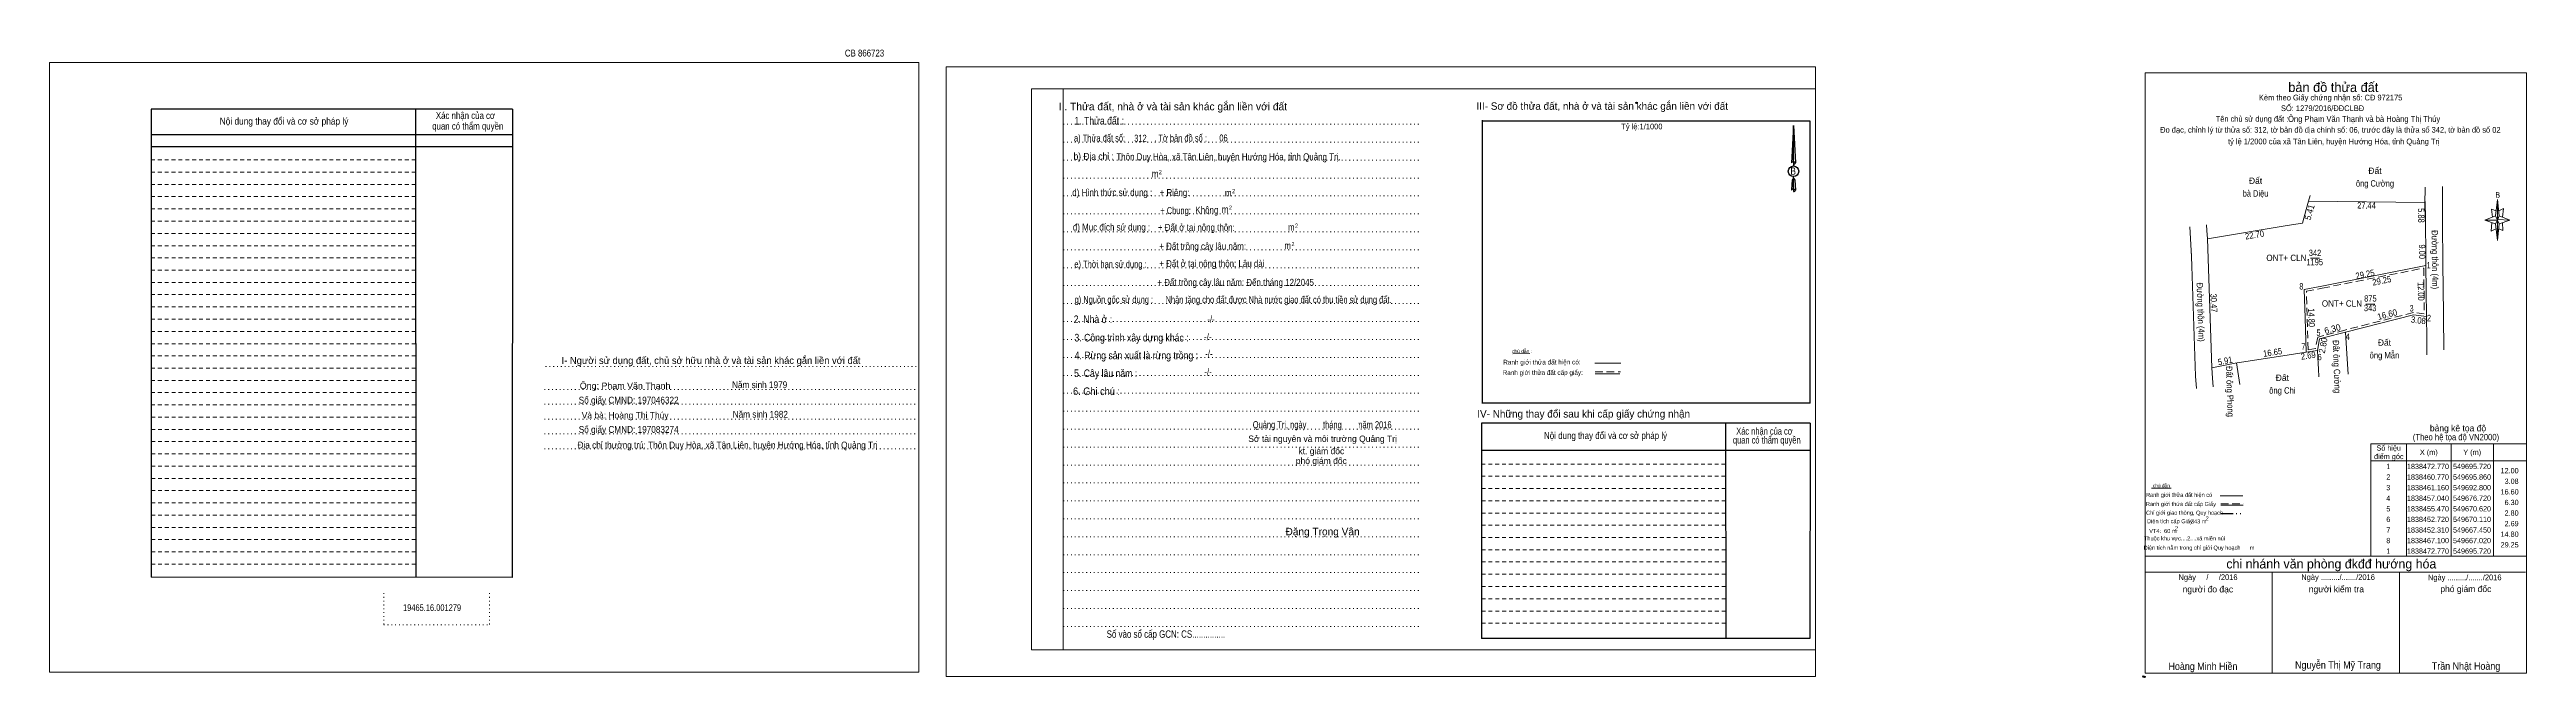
# Model space of a CAD drawing. Header units: metres. Extents: x 549135 to 549719, y 1838375 to 1838524.
import ezdxf
from ezdxf.enums import TextEntityAlignment as Align

# ---------------------------------------------------------------- set-up
doc = ezdxf.new("R2010")
doc.units = ezdxf.units.M
doc.header["$LTSCALE"] = 0.6
doc.header["$PDMODE"] = 32
doc.header["$PDSIZE"] = 0.3
for name, pattern in [('DASH_DOUBLE_DOT', [9.2, 5, -1.2, 0.3, -1.2, 0.3, -1.2]), ('DOTTED', [1.5, 0.3, -1.2]), ('MEDIUM_DASHED', [4.5, 3, -1.5]), ('SHORT_DASHED', [2.7, 1.5, -1.2])]:
    doc.linetypes.add(name, pattern=pattern)
for name, color, linetype, lineweight in [('1', 7, 'DOTTED', 13), ('14', 7, 'Continuous', 13), ('18', 7, 'Continuous', 25), ('2', 7, 'SHORT_DASHED', 13), ('28', 7, 'Continuous', 25), ('55', 7, 'Continuous', 13), ('63', 7, 'Continuous', 13)]:
    doc.layers.add(name, color=color, linetype=linetype, lineweight=lineweight)
for name, color, linetype in [('15', 7, 'Continuous'), ('40', 7, 'Continuous'), ('8', 7, 'Continuous')]:
    doc.layers.add(name, color=color, linetype=linetype)

msp = doc.modelspace()

# ---------------------------------------------------------------- linework, layer by layer
at = {"layer": '1', "linetype": 'Continuous'}
for p, q in [((549366.52, 1838514.54), (549551.62, 1838514.54)), ((549366.52, 1838514.54), (549366.52, 1838382.04)), ((549551.62, 1838514.54), (549551.62, 1838380.92)), ((549366.52, 1838382.04), (549551.62, 1838382.04))]:
    msp.add_line(p, q, dxfattribs=at)
at = {"layer": '1'}
for p, q in [((549374.02, 1838514.54), (549374.02, 1838382.04)), ((549374.02, 1838514.54), (549374.02, 1838382.04)), ((549374.08, 1838506.14), (549458.62, 1838506.14)), ((549374.08, 1838501.9), (549458.62, 1838501.9)), ((549374.08, 1838497.66), (549458.62, 1838497.66)), ((549374.08, 1838493.44), (549458.62, 1838493.44)), ((549374.08, 1838489.2), (549458.62, 1838489.2)), ((549374.08, 1838484.96), (549458.62, 1838484.96)), ((549374.08, 1838480.72), (549458.62, 1838480.72)), ((549374.08, 1838476.5), (549458.62, 1838476.5)), ((549374.08, 1838472.24), (549458.62, 1838472.24)), ((549374.08, 1838468.02), (549458.62, 1838468.02)), ((549374.08, 1838463.78), (549458.62, 1838463.78)), ((549374.08, 1838459.54), (549458.62, 1838459.54)), ((549374.08, 1838455.3), (549458.62, 1838455.3)), ((549374.08, 1838451.08), (549458.62, 1838451.08)), ((549251.86, 1838448.92), (549339.92, 1838448.92)), ((549374.08, 1838446.84), (549458.62, 1838446.84)), ((549251.58, 1838443.52), (549339.62, 1838443.52)), ((549251.58, 1838440.02), (549339.62, 1838440.02)), ((549374.08, 1838442.6), (549458.62, 1838442.6)), ((549374.08, 1838438.36), (549458.62, 1838438.36)), ((549251.58, 1838436.52), (549339.62, 1838436.52)), ((549251.58, 1838433.02), (549339.62, 1838433.02)), ((549374.08, 1838434.12), (549458.62, 1838434.12)), ((549251.58, 1838429.52), (549339.62, 1838429.52)), ((549374.08, 1838429.9), (549458.62, 1838429.9)), ((549374.08, 1838425.66), (549458.62, 1838425.66)), ((549374.08, 1838421.42), (549458.62, 1838421.42)), ((549374.08, 1838417.18), (549458.62, 1838417.18)), ((549374.08, 1838412.96), (549458.62, 1838412.96)), ((549374.08, 1838408.72), (549458.62, 1838408.72)), ((549374.08, 1838404.48), (549458.62, 1838404.48)), ((549374.08, 1838400.24), (549458.62, 1838400.24)), ((549213.64, 1838395.4), (549213.64, 1838387.88)), ((549238.62, 1838395.4), (549238.62, 1838387.88)), ((549374.08, 1838396.02), (549458.62, 1838396.02)), ((549374.08, 1838391.78), (549458.62, 1838391.78)), ((549213.64, 1838387.88), (549238.62, 1838387.88)), ((549374.08, 1838387.54), (549458.62, 1838387.54))]:
    msp.add_line(p, q, dxfattribs=at)
at = {"layer": '1', "linetype": 'Continuous'}
for points in [[(549134.74, 1838376.74), (549339.94, 1838376.74), (549339.94, 1838520.74), (549134.74, 1838520.74)], [(549134.74, 1838520.74), (549339.94, 1838520.74), (549339.94, 1838376.74), (549134.74, 1838376.74)], [(549134.74, 1838376.74), (549339.94, 1838376.74), (549339.94, 1838520.74), (549134.74, 1838520.74)], [(549346.42, 1838375.74), (549551.62, 1838375.74), (549551.62, 1838519.74), (549346.42, 1838519.74)], [(549374.02, 1838514.54), (549551.62, 1838514.54), (549551.62, 1838382.04), (549374.02, 1838382.04)]]:
    msp.add_lwpolyline(points, close=True, dxfattribs=at)
at = {"layer": '14'}
for p, q in [((549712.13, 1838484.51), (549712.63, 1838488.41)), ((549712.13, 1838482.61), (549709.63, 1838483.51)), ((549713.03, 1838482.61), (549712.63, 1838478.71)), ((549713.93, 1838481.01), (549712.93, 1838481.41)), ((549713.03, 1838484.51), (549715.53, 1838483.51)), ((549713.83, 1838482.91), (549713.93, 1838481.01)), ((549630.98, 1838420.19), (549635.58, 1838420.19)), ((549647.13, 1838418.41), (549652.51, 1838418.41)), ((549647.33, 1838416.17), (549652.59, 1838416.17)), ((549629.47, 1838404.17), (549719.47, 1838404.17)), ((549629.47, 1838400.37), (549719.27, 1838400.37)), ((549629.47, 1838400.37), (549719.27, 1838400.37)), ((549629.47, 1838400.37), (549719.27, 1838400.37)), ((549659.47, 1838376.47), (549659.47, 1838400.37)), ((549689.47, 1838376.47), (549689.47, 1838400.37))]:
    msp.add_line(p, q, dxfattribs=at)
at = {"layer": '14', "linetype": 'MEDIUM_DASHED'}
msp.add_line((549647.33, 1838416.49), (549652.77, 1838416.49), dxfattribs=at)
at = {"layer": '14', "linetype": 'DASH_DOUBLE_DOT', "lineweight": 25}
msp.add_line((549647.23, 1838414.21), (549652.47, 1838414.21), dxfattribs=at)
at = {"layer": '14'}
for points in [[(549629.47, 1838518.27), (549719.47, 1838518.27), (549719.47, 1838376.47), (549629.47, 1838376.47)], [(549712.63, 1838488.41), (549713.03, 1838484.51), (549712.63, 1838483.51)], [(549712.63, 1838483.51), (549709.63, 1838483.51), (549712.13, 1838484.51), (549713.03, 1838482.61), (549715.53, 1838483.51), (549712.63, 1838483.61)], [(549712.63, 1838483.51), (549712.63, 1838478.71), (549712.13, 1838482.61)]]:
    msp.add_lwpolyline(points, close=True, dxfattribs=at)
for points in [[(549712.33, 1838485.71), (549711.23, 1838486.11), (549711.43, 1838484.21)], [(549712.93, 1838485.71), (549714.03, 1838486.21), (549713.83, 1838484.21)], [(549712.63, 1838483.51), (549712.13, 1838484.51), (549709.63, 1838483.51)], [(549711.33, 1838482.91), (549711.13, 1838480.91), (549712.23, 1838481.41)], [(549712.63, 1838483.51), (549713.03, 1838482.61), (549715.53, 1838483.51)], [(549719.47, 1838376.47), (549629.47, 1838376.47), (549629.47, 1838400.37)]]:
    msp.add_lwpolyline(points, dxfattribs=at)
for p in [(549629.01, 1838375.69), (549629.41, 1838375.63)]:
    msp.add_point(p, dxfattribs=at)
at = {"layer": '18'}
for p, q in [((549546.42, 1838505.84), (549546.9, 1838497)), ((549546.42, 1838505.84), (549546.9, 1838497)), ((549546.42, 1838505.84), (549546.9, 1838497)), ((549546.04, 1838498.38), (549545.96, 1838497.02)), ((549546.42, 1838497.3), (549546.42, 1838496.96)), ((549546.42, 1838496.96), (549546.42, 1838496.7)), ((549546.42, 1838496.7), (549546.42, 1838496.36)), ((549546.42, 1838496.7), (549546.42, 1838496.36)), ((549546.42, 1838496.7), (549546.42, 1838496.36)), ((549546.9, 1838497), (549546.9, 1838497.02)), ((549546.42, 1838493.38), (549546.42, 1838493.78)), ((549546.42, 1838493.38), (549546.42, 1838493.78)), ((549546.42, 1838493.38), (549546.42, 1838493.78)), ((549546.42, 1838493.38), (549546.78, 1838492.9)), ((549546.42, 1838493.38), (549546.78, 1838492.9)), ((549546.42, 1838493.38), (549546.78, 1838492.9)), ((549546.42, 1838490.88), (549546.42, 1838490.54)), ((549546.42, 1838490.54), (549546.42, 1838490.28)), ((549546.78, 1838492.9), (549546.9, 1838490.58)), ((549546.78, 1838492.9), (549546.9, 1838490.58)), ((549546.78, 1838492.9), (549546.9, 1838490.58)), ((549546.9, 1838490.58), (549546.9, 1838490.6))]:
    msp.add_line(p, q, dxfattribs=at)
at = {"layer": '18', "lineweight": 13}
for p, q in [((549695.79, 1838466.89), (549695.86, 1838460.77)), ((549695.86, 1838460.77), (549692.8, 1838461.16))]:
    msp.add_line(p, q, dxfattribs=at)
at = {"layer": '18'}
for points in [[(549546.42, 1838497.3), (549546.42, 1838505.84), (549546.04, 1838498.38)], [(549546.42, 1838490.88), (549546.42, 1838493.38), (549546.1, 1838492.9), (549546.04, 1838491.96), (549545.96, 1838490.6)]]:
    msp.add_lwpolyline(points, dxfattribs=at)
for centre, start_param, end_param in [((549546.439, 1838496.9732), 1.57079633, 3.07445202), ((549546.439, 1838496.9732), 0.06714063, 1.57079633), ((549546.439, 1838496.9732), 4.71238898, 6.28318531), ((549546.439, 1838490.5527), 2.49106941, 3.07427841), ((549546.439, 1838490.5527), 1.57079633, 2.49106941), ((549546.439, 1838490.5527), 0.06714063, 1.57079633), ((549546.439, 1838490.5527), 4.71238898, 6.28318531)]:
    msp.add_ellipse(centre, major_axis=(0.4535, 0), ratio=0.655448, start_param=start_param, end_param=end_param, dxfattribs=at)
msp.add_ellipse((549546.4386, 1838495.0347), major_axis=(0, 1.258), ratio=0.983453, dxfattribs=at)
at = {"layer": '2', "linetype": 'Continuous', "lineweight": 25}
for p, q in [((549244, 1838509.7), (549158.74, 1838509.7)), ((549158.74, 1838509.7), (549158.74, 1838399.18)), ((549221.16, 1838509.7), (549221.2, 1838399.1)), ((549244, 1838503.66), (549158.84, 1838503.66)), ((549244, 1838500.78), (549158.84, 1838500.78))]:
    msp.add_line(p, q, dxfattribs=at)
at = {"layer": '2'}
for p, q in [((549221.16, 1838497.72), (549158.72, 1838497.72)), ((549221.16, 1838494.82), (549158.72, 1838494.82)), ((549221.16, 1838494.82), (549158.74, 1838494.82)), ((549221.16, 1838491.92), (549158.74, 1838491.92)), ((549221.16, 1838489.04), (549158.74, 1838489.04)), ((549221.16, 1838486.14), (549158.74, 1838486.14)), ((549221.16, 1838483.24), (549158.74, 1838483.24)), ((549221.16, 1838480.36), (549158.74, 1838480.36)), ((549221.18, 1838477.46), (549158.74, 1838477.46)), ((549221.18, 1838474.58), (549158.74, 1838474.58)), ((549221.18, 1838471.68), (549158.74, 1838471.68)), ((549221.18, 1838468.78), (549158.74, 1838468.78)), ((549221.18, 1838465.9), (549158.74, 1838465.9)), ((549221.18, 1838463), (549158.74, 1838463)), ((549221.18, 1838460.1), (549158.74, 1838460.1)), ((549221.18, 1838457.22), (549158.74, 1838457.22)), ((549221.18, 1838454.32), (549158.74, 1838454.32)), ((549221.18, 1838451.44), (549158.74, 1838451.44)), ((549221.18, 1838448.54), (549158.74, 1838448.54)), ((549221.18, 1838445.64), (549158.74, 1838445.64)), ((549221.18, 1838442.76), (549158.74, 1838442.76)), ((549221.18, 1838439.86), (549158.74, 1838439.86)), ((549221.2, 1838436.96), (549158.74, 1838436.96)), ((549221.2, 1838434.08), (549158.74, 1838434.08)), ((549221.2, 1838431.18), (549158.74, 1838431.18)), ((549221.2, 1838428.28), (549158.74, 1838428.28)), ((549221.2, 1838425.4), (549158.74, 1838425.4)), ((549221.2, 1838422.5), (549158.74, 1838422.5)), ((549530.38, 1838423), (549472.82, 1838423)), ((549221.2, 1838419.62), (549158.74, 1838419.62)), ((549221.2, 1838416.72), (549158.74, 1838416.72)), ((549530.4, 1838420.12), (549472.82, 1838420.12)), ((549530.4, 1838417.22), (549472.82, 1838417.22)), ((549221.2, 1838413.82), (549158.74, 1838413.82)), ((549221.2, 1838410.94), (549158.74, 1838410.94)), ((549530.4, 1838414.32), (549472.82, 1838414.32)), ((549530.4, 1838411.44), (549472.82, 1838411.44)), ((549221.2, 1838408.04), (549158.74, 1838408.04)), ((549221.2, 1838405.14), (549158.74, 1838405.14)), ((549530.4, 1838408.54), (549472.82, 1838408.54)), ((549530.4, 1838405.64), (549472.82, 1838405.64)), ((549221.2, 1838402.26), (549158.74, 1838402.26)), ((549530.42, 1838402.76), (549472.82, 1838402.76)), ((549530.42, 1838399.86), (549472.82, 1838399.86)), ((549530.42, 1838396.98), (549472.82, 1838396.98)), ((549530.42, 1838394.08), (549472.82, 1838394.08)), ((549530.42, 1838391.18), (549472.82, 1838391.18)), ((549530.44, 1838388.3), (549472.82, 1838388.3))]:
    msp.add_line(p, q, dxfattribs=at)
at = {"layer": '2', "linetype": 'Continuous', "lineweight": 25}
msp.add_lwpolyline([(549244, 1838509.7), (549243.96, 1838399.06), (549158.74, 1838399.18)], dxfattribs=at)
at = {"layer": '28'}
for p, q in [((549472.96, 1838507.1), (549472.96, 1838440.46)), ((549550.4, 1838440.24), (549472.88, 1838440.24)), ((549530.38, 1838435.54), (549530.44, 1838384.66)), ((549550.34, 1838435.54), (549550.3, 1838384.66)), ((549550.32, 1838429.08), (549472.82, 1838429.08)), ((549550.3, 1838384.66), (549472.82, 1838384.66))]:
    msp.add_line(p, q, dxfattribs=at)
at = {"layer": '28', "linetype": 'SHORT_DASHED', "lineweight": 13}
msp.add_line((549530.38, 1838425.9), (549472.82, 1838425.9), dxfattribs=at)
at = {"layer": '28'}
for points in [[(549550.4, 1838440.24), (549550.4, 1838506.88), (549472.88, 1838506.88)], [(549550.34, 1838435.54), (549472.82, 1838435.54), (549472.82, 1838384.66)]]:
    msp.add_lwpolyline(points, dxfattribs=at)
msp.add_point((549509.36, 1838511.2), dxfattribs=at)
at = {"layer": '55'}
for p, q in [((549480.18, 1838451.94), (549484.22, 1838452)), ((549499.56, 1838449.68), (549505.66, 1838449.68)), ((549499.62, 1838447.2), (549505.48, 1838447.2)), ((549499.62, 1838447.2), (549505.48, 1838447.2))]:
    msp.add_line(p, q, dxfattribs=at)
at = {"layer": '55', "linetype": 'MEDIUM_DASHED'}
msp.add_line((549499.62, 1838447.64), (549505.62, 1838447.64), dxfattribs=at)
at = {"layer": '63'}
for p, q in [((549699.63, 1838491.41), (549699.63, 1838489.34)), ((549668.05, 1838488.01), (549668.44, 1838489.35)), ((549695.49, 1838487.65), (549668.05, 1838488.01)), ((549699.63, 1838489.34), (549699.62, 1838483.7)), ((549639.98, 1838481.95), (549640.43, 1838474.9)), ((549662.99, 1838482.21), (549644.17, 1838479.07)), ((549645.2, 1838448.62), (549644.17, 1838479.07)), ((549666.56, 1838482.81), (549662.99, 1838482.21)), ((549695.62, 1838481.77), (549695.68, 1838476.53)), ((549699.62, 1838483.7), (549699.62, 1838481.82)), ((549640.34, 1838476.39), (549640.43, 1838474.9)), ((549640.43, 1838474.9), (549640.51, 1838472.63)), ((549670.6, 1838474.52), (549668.46, 1838474.52)), ((549641.34, 1838446.64), (549640.51, 1838472.63)), ((549667.02, 1838467.1), (549671.15, 1838467.92)), ((549671.15, 1838467.92), (549695.72, 1838472.77)), ((549695.72, 1838472.77), (549695.79, 1838466.89)), ((549699.72, 1838472.82), (549699.78, 1838467.79)), ((549699.78, 1838467.79), (549699.86, 1838460.82)), ((549667.02, 1838467.1), (549667.21, 1838460.46)), ((549683.68, 1838463.68), (549681.54, 1838463.68)), ((549695.79, 1838466.89), (549695.86, 1838460.77)), ((549667.21, 1838460.46), (549667.45, 1838452.31)), ((549670.62, 1838455.47), (549670.11, 1838452.72)), ((549670.62, 1838455.47), (549671.79, 1838455.77)), ((549671.79, 1838455.77), (549676.72, 1838457.04)), ((549676.72, 1838457.04), (549677.05, 1838451.89)), ((549676.72, 1838457.04), (549677.05, 1838451.89)), ((549695.86, 1838460.77), (549695.92, 1838455.69)), ((549695.92, 1838455.69), (549695.96, 1838451.68)), ((549699.86, 1838460.82), (549699.95, 1838452.85)), ((549650.69, 1838449.72), (549645.2, 1838448.62)), ((549664.48, 1838451.85), (549650.69, 1838449.72)), ((549650.99, 1838449.78), (549651.5, 1838446.73)), ((549667.45, 1838452.31), (549664.48, 1838451.85)), ((549667.45, 1838452.31), (549670.11, 1838452.72)), ((549670.3, 1838449.57), (549670.11, 1838452.72)), ((549670.3, 1838449.57), (549670.11, 1838452.72)), ((549677.05, 1838451.89), (549677.35, 1838447.1)), ((549677.05, 1838451.89), (549677.35, 1838447.1)), ((549641.34, 1838446.64), (549641.54, 1838443.73)), ((549651.5, 1838446.73), (549651.84, 1838444.7)), ((549682.77, 1838426.67), (549719.47, 1838426.67)), ((549691.17, 1838430.67), (549691.17, 1838404.17)), ((549701.67, 1838430.67), (549701.67, 1838404.17)), ((549711.67, 1838430.67), (549711.67, 1838404.17))]:
    msp.add_line(p, q, dxfattribs=at)
for points in [[(549695.52, 1838491.32), (549695.52, 1838490.9), (549695.49, 1838487.65)], [(549668.05, 1838488.01), (549667.48, 1838486.01), (549666.56, 1838482.81)], [(549667.48, 1838486.01), (549668.05, 1838488.01), (549695.49, 1838487.65), (549695.57, 1838483.81)], [(549695.55, 1838487.91), (549695.6, 1838483.81), (549695.62, 1838481.77)], [(549643.96, 1838482.42), (549644.05, 1838481.05), (549644.17, 1838479.07)], [(549644.17, 1838479.07), (549662.99, 1838482.21), (549666.56, 1838482.81)], [(549644.17, 1838479.07), (549662.99, 1838482.21), (549666.56, 1838482.81)], [(549644.17, 1838479.07), (549662.99, 1838482.21), (549666.56, 1838482.81)], [(549699.62, 1838481.81), (549699.7, 1838474.27), (549699.72, 1838472.81)], [(549695.7, 1838475), (549695.72, 1838472.77), (549671.15, 1838467.92)], [(549695.68, 1838476.53), (549695.7, 1838475), (549695.72, 1838472.77)], [(549670.62, 1838455.47), (549671.79, 1838455.77), (549676.72, 1838457.04)], [(549695.86, 1838460.77), (549692.8, 1838461.16), (549676.72, 1838457.04)], [(549645.53, 1838444.1), (549645.38, 1838446.21), (549645.21, 1838448.62)], [(549670.48, 1838446.46), (549670.37, 1838448.35), (549670.3, 1838449.57)], [(549670.48, 1838446.46), (549670.37, 1838448.35), (549670.3, 1838449.57)]]:
    msp.add_lwpolyline(points, dxfattribs=at)
at = {"layer": '63', "linetype": 'MEDIUM_DASHED'}
for points in [[(549671.67, 1838456.25), (549670.19, 1838455.88), (549669.68, 1838453.16), (549667.93, 1838452.89), (549667.53, 1838466.69), (549671.25, 1838467.43)], [(549671.25, 1838467.43), (549695.23, 1838472.16), (549695.35, 1838461.34), (549692.77, 1838461.67), (549676.6, 1838457.52), (549671.67, 1838456.25)]]:
    msp.add_lwpolyline(points, dxfattribs=at)
at = {"layer": '63'}
msp.add_lwpolyline([(549682.77, 1838430.67), (549719.47, 1838430.67), (549719.47, 1838404.17), (549682.77, 1838404.17)], close=True, dxfattribs=at)

# ---------------------------------------------------------------- texts
at = {"layer": '14'}
for s, height, p in [('bản đồ thửa đất', 2.25, (549673.875, 1838513.75)), ('bảng kê tọa độ', 1.5, (549703.31, 1838433.61)), ('chi nhánh văn phòng đkđđ hướng hóa', 2.187, (549673.405, 1838401.23)), ('người đo đạc', 1.5, (549644.255, 1838395.57)), ('người kiểm tra', 1.5, (549674.605, 1838395.59)), ('phó giám đốc', 1.5, (549705.16, 1838395.65))]:
    msp.add_text(s, height=height, dxfattribs=at).set_placement(p, align=Align.CENTER)
for s, height, width, p in [('Tên chủ sử dụng đất :', 1.35, 0.85, (549654.685, 1838506.73)), ('Kèm theo Giấy chứng nhận số: CĐ 972175', 1.35, 0.9, (549673.245, 1838511.77)), ('SỐ: 1279/2016/ĐĐCLBĐ', 1.35, 0.9, (549671.33, 1838509.25)), ('Đo đạc, chỉnh lý từ thửa số: 312, tờ bản đồ địa chính số: 06, trước đây là thửa số 342, tờ bản đồ số 02', 1.35, 0.9, (549673.18, 1838504.15)), (' tỷ lệ 1/2000 của xã Tân Liên, huyện Hướng Hóa, tỉnh Quảng Trị', 1.35, 0.9, (549673.75, 1838501.41)), ('B', 1.378, 0.75, (549712.68, 1838488.77)), ('(Theo hệ tọa độ VN2000)', 1.5, 0.9, (549702.83, 1838431.51)), ('chú dẫn', 0.8, 1.05, (549633.28, 1838420.39)), ('Ranh giới thửa đất cấp Giấy', 0.96, 0.9, (549637.91, 1838415.99)), ('Ranh giới thửa đất hiện có ', 0.96, 0.9, (549637.655, 1838418.13)), ('Chỉ giới giao thông, Quy hoạch', 0.96, 0.9, (549638.76, 1838413.91)), ('Thuộc khu vực....2....xã miền núi', 0.96, 0.9, (549638.74, 1838407.85)), ('Diện tích cấp Giấy: ', 0.96, 0.9, (549635.665, 1838411.91)), (' VT4:  60 m ', 0.96, 0.9, (549633.64, 1838409.61)), ('2', 0.96, 0.8, (549636.85, 1838410.21)), ('343 m ', 0.96, 0.85, (549642.28, 1838411.87)), ('2', 0.96, 0.8, (549644.1, 1838412.57)), ('2', 0.96, 0.8, (549644.1, 1838412.57)), ('Diện tích nằm trong chỉ giới Quy hoạch      m', 0.96, 0.9, (549642.175, 1838405.65)), ('Ngày     /     /2016', 1.35, 0.9, (549644.295, 1838398.49)), ('Ngày ........./......./2016', 1.35, 0.9, (549675, 1838398.51)), ('Ngày ........./......./2016', 1.35, 0.9, (549704.9, 1838398.45)), ('Nguyễn Thị Mỹ Trang', 1.75, 0.9, (549674.97, 1838377.57)), ('Hoàng Minh Hiền', 1.75, 0.9, (549643.1, 1838377.25)), ('Trần Nhật Hoàng', 1.75, 0.9, (549705.205, 1838377.31))]:
    msp.add_text(s, height=height, dxfattribs=dict(at, width=width)).set_placement(p, align=Align.CENTER)
at = {"layer": '14', "width": 0.9}
msp.add_text('Ông Phạm Văn Thạnh và bà Hoàng Thị Thúy', height=1.44, dxfattribs=at).set_placement((549663.19, 1838506.69))
at = {"layer": '15'}
for s, width, p in [('1', 0.65, (549696.375, 1838472.11)), ('8', 0.75, (549666.335, 1838467.11)), ('3', 0.75, (549692.35, 1838461.93)), ('5', 0.75, (549670.37, 1838456.17)), ('4', 0.8, (549677.28, 1838455.21)), ('2', 0.8, (549696.465, 1838459.63)), ('7', 0.75, (549666.815, 1838452.91)), ('6', 0.8, (549670.655, 1838450.41))]:
    msp.add_text(s, height=1.5, dxfattribs=dict(at, width=width)).set_placement(p, align=Align.CENTER)
at = {"layer": '18'}
for s, height, p in [('II. Thửa đất, nhà ở và tài sản khác gắn liền với đất', 1.8, (549399.94, 1838509.44)), ('Sở tài nguyên và môi trường Quảng Trị', 1.5, (549435.275, 1838431.12)), ('phó giám đốc', 1.5, (549434.97, 1838425.9)), ('kt. giám đốc', 1.5, (549434.975, 1838428.22)), ('Đặng Trọng Vân', 1.782, (549435.265, 1838409.06))]:
    msp.add_text(s, height=height, dxfattribs=at).set_placement(p, align=Align.CENTER)
for s, height, width, p in [('1. Thửa đất :', 1.8, 0.85, (549382.525, 1838506.08)), ('a) Thửa đất số:              , Tờ bản đồ số : ', 1.65, 0.8, (549392.515, 1838502.06)), ('06', 1.65, 0.8, (549411.88, 1838502.08)), ('b) Địa chỉ : ', 1.65, 0.9, (549381.51, 1838497.74)), (' Thôn Duy Hòa, xã Tân Liên, huyện Hướng Hóa, tỉnh Quảng Trị.', 1.65, 0.85, (549412.8, 1838497.64)), ('d) Hình thức sử dụng :', 1.65, 0.85, (549385.615, 1838489.22)), (' m', 1.65, 0.85, (549395.475, 1838493.64)), ('2', 1, 0.75, (549396.965, 1838494.34)), ('+ Riêng: ', 1.65, 0.85, (549400.585, 1838489.18)), ('2', 1, 0.75, (549414.245, 1838489.84)), ('B', 1.728, 0.85, (549546.365, 1838494.22)), ('       + Chung:', 1.65, 0.8, (549398.855, 1838484.94)), ('Không', 1.65, 0.85, (549407.955, 1838485.06)), (' m', 1.65, 0.85, (549411.995, 1838485.22)), (' m', 1.65, 0.85, (549412.735, 1838489.12)), ('2', 1, 0.75, (549413.505, 1838485.94)), ('đ) Mục đích sử dụng :', 1.65, 0.85, (549385.445, 1838481.04)), ('+ Đất ở tại nông thôn:', 1.65, 0.85, (549405.475, 1838480.96)), (' m', 1.65, 0.85, (549427.615, 1838481)), ('2', 1, 0.75, (549429.125, 1838481.7)), ('e) Thời hạn sử dụng :', 1.65, 0.8, (549385.2, 1838472.28)), ('+ Đất ở tại nông thôn: Lâu dài', 1.65, 0.85, (549409.14, 1838472.42)), ('+ Đất trồng cây lâu năm:', 1.65, 0.85, (549406.96, 1838476.52)), (' m', 1.65, 0.85, (549426.775, 1838476.66)), ('2', 1, 0.75, (549428.285, 1838477.36)), ('+ Đất trồng cây lâu năm: Đến tháng 12/2045', 1.65, 0.85, (549414.745, 1838467.98)), ('g) Nguồn gốc sử dụng :', 1.65, 0.8, (549385.995, 1838463.92)), ('Nhận tặng cho đất được Nhà nước giao đất có thu tiền sử dụng đất.', 1.65, 0.8, (549424.88, 1838463.9)), ('2. Nhà ở :', 1.8, 0.85, (549381.055, 1838459.18)), ('3. Công trình xây dựng khác :', 1.8, 0.85, (549390.17, 1838454.84)), ('4. Rừng sản xuất là rừng trồng :', 1.8, 0.85, (549391.305, 1838450.64)), ('6. Ghi chú :', 1.8, 0.9, (549381.895, 1838442.18)), ('5. Cây lâu năm :', 1.8, 0.85, (549384.055, 1838446.44)), ('Quảng Trị, ngày        tháng        năm 2016', 1.65, 0.8, (549435.17, 1838434.36)), ('19465.16.001279', 1.55, 0.85, (549225.04, 1838391.2)), ('Số vào sổ cấp GCN: CS...............', 1.75, 0.8, (549398.29, 1838384.86))]:
    msp.add_text(s, height=height, dxfattribs=dict(at, width=width)).set_placement(p, align=Align.CENTER)
at = {"layer": '2'}
for s, height, width, p in [('Xác nhận của cơ', 1.63, 0.85, (549232.935, 1838507.4)), ('Xác nhận của cơ', 1.63, 0.85, (549232.935, 1838507.4)), ('Nội dung thay đổi và cơ sở pháp lý', 1.63, 0.9, (549190.1, 1838506.06)), ('Nội dung thay đổi và cơ sở pháp lý', 1.63, 0.9, (549190.1, 1838506.06)), (' quan có thẩm quyền', 1.63, 0.85, (549233.21, 1838504.9)), (' quan có thẩm quyền', 1.63, 0.85, (549233.21, 1838504.9)), ('Tỷ lệ:1/1000', 1.35, 0.9, (549510.65, 1838504.94))]:
    msp.add_text(s, height=height, dxfattribs=dict(at, width=width)).set_placement(p, align=Align.CENTER)
at = {"layer": '28'}
for s, height, p in [('III- Sơ đồ thửa đất, nhà ở và tài sản khác gắn liền với đất', 1.75, (549501.285, 1838509.56)), ('I- Người sử dụng đất, chủ sở hữu nhà ở và tài sản khác gắn liền với đất', 1.653, (549290.91, 1838449.54)), ('Và bà: Hoàng Thị Thúy', 1.49, (549270.62, 1838436.67)), ('IV- Những thay đổi sau khi cấp giấy chứng nhận', 1.75, (549496.905, 1838436.88))]:
    msp.add_text(s, height=height, dxfattribs=at).set_placement(p, align=Align.CENTER)
for s, height, width, p in [('-/-', 1.65, 0.85, (549408.175, 1838455.1)), ('-/-', 1.65, 0.85, (549408.935, 1838459.28)), ('-/-', 1.65, 0.85, (549408.435, 1838451.14)), ('Ông: Phạm Văn Thạnh', 1.49, 1.05, (549270.615, 1838443.64)), ('Năm sinh 1979', 1.61, 0.9, (549302.375, 1838443.82)), ('-/-', 1.65, 0.85, (549408.235, 1838446.82)), ('Số giấy CMND: 197046322', 1.61, 0.9, (549271.46, 1838440.18)), ('Năm sinh 1982', 1.61, 0.9, (549302.535, 1838436.84)), ('Số giấy CMND: 197083274', 1.61, 0.9, (549271.465, 1838433.26)), ('Nội dung thay đổi và cơ sở pháp lý', 1.65, 0.85, (549502.07, 1838431.8)), (' quan có thẩm quyền', 1.65, 0.8, (549539.885, 1838430.74)), ('Xác nhận của cơ', 1.65, 0.8, (549539.58, 1838432.84)), ('Địa chỉ thường trú: Thôn Duy Hòa, xã Tân Liên, huyện Hướng Hóa, tỉnh Quảng Trị', 1.61, 0.9, (549294.8, 1838429.58))]:
    msp.add_text(s, height=height, dxfattribs=dict(at, width=width)).set_placement(p, align=Align.CENTER)
at = {"layer": '40', "width": 0.85}
msp.add_text('CB 866723', height=1.63, dxfattribs=at).set_placement((549327.135, 1838522.14), align=Align.CENTER)
at = {"layer": '55', "width": 0.8}
for s, height, p in [('Ranh giới thửa đất hiện có:', 1.128, (549487.0487, 1838449.3975)), ('Ranh giới thửa đất cấp giấy:', 1.123, (549487.2487, 1838446.9381))]:
    msp.add_text(s, height=height, rotation=0.135, dxfattribs=at).set_placement(p, align=Align.CENTER)
at = {"layer": '55'}
msp.add_text('chú dẫn :', height=0.8281, rotation=359.974, dxfattribs=at).set_placement((549482.3398, 1838452.1389), align=Align.CENTER)
at = {"layer": '63'}
for s, height, width, p in [('bà Diệu', 1.5, 0.85, (549655.52, 1838489.05)), ('ông Cường', 1.5, 0.85, (549683.71, 1838491.42)), ('ONT+ CLN', 1.5, 0.95, (549662.8, 1838473.84)), ('1195', 1.5, 0.85, (549669.485, 1838472.84)), ('342', 1.5, 0.85, (549669.55, 1838475.02)), ('ONT+ CLN', 1.5, 0.95, (549675.91, 1838463.07)), ('343', 1.5, 0.85, (549682.565, 1838462)), ('875', 1.5, 0.85, (549682.625, 1838464.26)), ('ông Mẫn', 1.5, 0.9, (549685.95, 1838450.83)), ('ông Chi', 1.5, 0.9, (549661.84, 1838442.52)), ('điểm góc', 1.25, 0.9, (549686.97, 1838427.05)), ('Số hiệu', 1.25, 0.85, (549686.96, 1838429.05)), ('X (m)', 1.25, 0.95, (549696.42, 1838428.05)), ('Y (m)', 1.25, 0.95, (549706.665, 1838428.05)), (' 3', 1.25, 0.8, (549686.615, 1838419.7)), (' 2', 1.25, 0.85, (549686.625, 1838422.2)), (' 1', 1.25, 0.75, (549686.62, 1838424.7)), ('1838472.770', 1.25, 0.85, (549696.22, 1838424.7)), ('1838460.770', 1.25, 0.85, (549696.22, 1838422.2)), ('1838461.160', 1.25, 0.85, (549696.22, 1838419.7)), ('549695.720', 1.25, 0.85, (549706.62, 1838424.7)), ('549695.860', 1.25, 0.85, (549706.62, 1838422.2)), ('549692.800', 1.25, 0.85, (549706.62, 1838419.7)), (' 4', 1.25, 0.85, (549686.62, 1838417.2)), (' 5', 1.25, 0.8, (549686.625, 1838414.7)), ('1838457.040', 1.25, 0.85, (549696.22, 1838417.2)), ('1838455.470', 1.25, 0.85, (549696.22, 1838414.7)), ('549676.720', 1.25, 0.85, (549706.62, 1838417.2)), ('549670.620', 1.25, 0.85, (549706.62, 1838414.7)), (' 6', 1.25, 0.85, (549686.625, 1838412.2)), (' 7', 1.25, 0.8, (549686.625, 1838409.7)), ('1838452.720', 1.25, 0.85, (549696.22, 1838412.2)), ('1838452.310', 1.25, 0.85, (549696.22, 1838409.7)), ('549670.110', 1.25, 0.85, (549706.62, 1838412.2)), ('549667.450', 1.25, 0.85, (549706.62, 1838409.7)), (' 8', 1.25, 0.8, (549686.625, 1838407.2)), (' 1', 1.25, 0.75, (549686.62, 1838404.7)), ('1838467.100', 1.25, 0.85, (549696.22, 1838407.2)), ('1838472.770', 1.25, 0.85, (549696.22, 1838404.7)), ('549667.020', 1.25, 0.85, (549706.62, 1838407.2)), ('549695.720', 1.25, 0.85, (549706.62, 1838404.7))]:
    msp.add_text(s, height=height, dxfattribs=dict(at, width=width)).set_placement(p, align=Align.CENTER)
for p in [(549655.52, 1838492.05), (549683.71, 1838494.42), (549685.95, 1838453.83), (549661.84, 1838445.52)]:
    msp.add_text('Đất', height=1.5, dxfattribs=at).set_placement(p, align=Align.CENTER)
for s, rotation, width, p in [('5.41', 74.011, 0.95, (549668.991, 1838485.1584)), ('27.44', 359.248, 0.85, (549681.7052, 1838486.2213)), ('5.88', 271.267, 0.85, (549693.8771, 1838484.5816)), ('22.70', 9.483, 0.9, (549655.4064, 1838479.2703)), ('Đường thôn (4m)', 270.637, 0.9, (549697.1452, 1838474.1583)), ('9.00', 270.637, 0.85, (549694.1089, 1838476.0333)), ('Đường thôn (4m)', 271.829, 0.9, (549641.8267, 1838461.7339)), ('29.25', 11.175, 0.9, (549681.5146, 1838469.9754)), ('29.25', 11.175, 0.9, (549685.4646, 1838468.4554)), ('12.00', 270.668, 0.85, (549693.8355, 1838466.6637)), ('30.47', 271.937, 0.85, (549644.9237, 1838463.9004)), ('14.80', 271.665, 0.85, (549667.9839, 1838460.4418)), ('16.60', 14.371, 0.95, (549686.7938, 1838460.4877)), ('2.80', 79.494, 0.95, (549672.1935, 1838453.7683)), ('3.08', 352.737, 0.9, (549693.8652, 1838459.1076)), ('5.91', 11.329, 0.9, (549648.4827, 1838449.5251)), ('16.65', 8.738, 0.9, (549659.6411, 1838451.5245)), ('2.69', 8.762, 0.9, (549668.0657, 1838450.7737)), ('Đất ông Cường', 271.937, 0.9, (549673.9513, 1838448.8804)), ('Đất ông Phong', 271.937, 0.9, (549648.7377, 1838443.0054))]:
    msp.add_text(s, height=1.5, rotation=rotation, dxfattribs=dict(at, width=width)).set_placement(p, align=Align.CENTER)
msp.add_text('6.30', height=1.5, rotation=14.433, dxfattribs=at).set_placement((549673.8581, 1838457.0705), align=Align.CENTER)
at = {"layer": '63', "width": 0.85}
for s, p in [('12.00', (549717.62, 1838423.7)), ('3.08', (549717.61, 1838421.2)), ('16.60', (549717.62, 1838418.7)), ('2.80', (549717.61, 1838413.7)), ('6.30', (549717.61, 1838416.2)), ('14.80', (549717.62, 1838408.7)), ('2.69', (549717.61, 1838411.2)), ('29.25', (549717.62, 1838406.2))]:
    msp.add_text(s, height=1.25, dxfattribs=at).set_placement(p, align=Align.RIGHT)
at = {"layer": '8', "width": 0.8}
msp.add_text('312', height=1.65, dxfattribs=at).set_placement((549392.275, 1838502.02), align=Align.CENTER)

doc.saveas('drawing.dxf')
